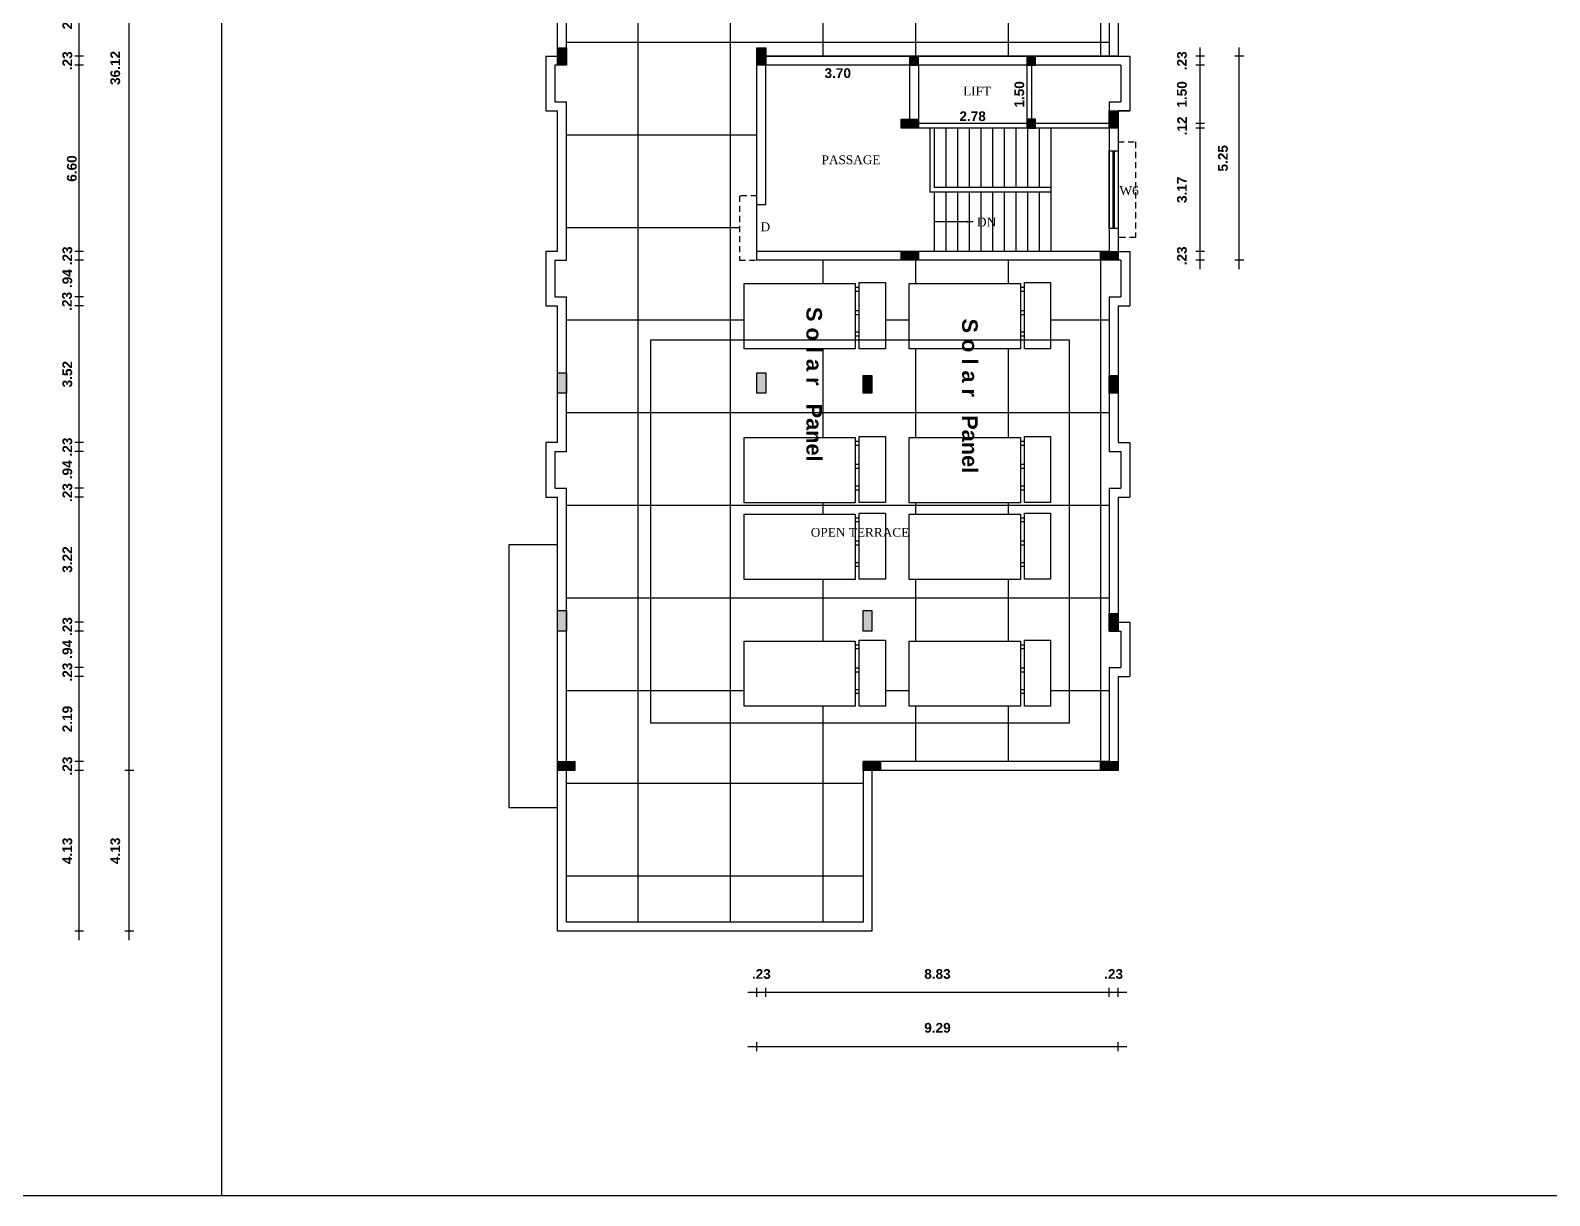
# Model space of a CAD drawing. Header units: metres. Extents: x 1336 to 1656, y -163 to -53.
# Drawn here: x 1534.56 to 1573.64, y -163 to -133.05 of the extents above; entities that cross this region are included whole.
import ezdxf

# ---------------------------------------------------------------- set-up
doc = ezdxf.new("R2010")
doc.units = ezdxf.units.M
doc.header["$PDMODE"] = 3
doc.header["$PDSIZE"] = -15
doc.linetypes.add('HIDDEN', pattern=[9.525, 6.35, -3.175])
doc.layers.add('.', color=7, linetype='Continuous')
doc.layers.add('SOLAR_PANEL', color=3, linetype='Continuous')
doc.styles.add('Ar Bold', font='arialbd.ttf')
doc.styles.get("Standard").update_dxf_attribs({"font": 'times.ttf'})
doc.dimstyles.new('Copy(5) of Standard', dxfattribs={"dimtxt": 0.23, "dimasz": 0.18, "dimexe": 0.18, "dimexo": 0.0625, "dimgap": 0.09, "dimtad": 0, "dimtih": 1, "dimtoh": 1, "dimzin": 0, "dimdsep": 46, "dimtxsty": 'Standard', "dimcen": 0.09, "dimadec": 0, "dimazin": 0, "dimtfac": 1, "dimtofl": 0, "dimtmove": 0, "dimatfit": 3, "dimfxl": 0, "dimtolj": 1, "dimtzin": 0, "dimarcsym": 0})
doc.dimstyles.new('~dimensions', dxfattribs={"dimtxt": 0.25, "dimasz": 0.17, "dimexe": 0.05, "dimexo": 0.0625, "dimgap": 0.06, "dimtad": 1, "dimzin": 4, "dimdsep": 46, "dimtxsty": 'Ar Bold', "dimcen": 0.09, "dimse1": 1, "dimse2": 1, "dimsd1": 1, "dimsd2": 1, "dimclrt": 71, "dimadec": 0, "dimazin": 0, "dimtfac": 1, "dimtix": 1, "dimtofl": 0, "dimtmove": 2, "dimatfit": 3, "dimfxl": 0, "dimtolj": 1, "dimtzin": 0, "dimarcsym": 0})

# ---------------------------------------------------------------- blocks, each defined once
blk = doc.blocks.new('*D753')
at = {"layer": 'Defpoints', "color": 0}
for p in [(1535.704, -152.074), (1535.704, -152.074), (1535.704, -156.204)]:
    blk.add_point(p, dxfattribs=at)
at = {"color": 71, "insert": (1535.516, -154.139), "char_height": 0.25, "attachment_point": 5, "rotation": 90, "style": 'Ar Bold'}
blk.add_mtext('\\A1;4.13', dxfattribs=at)
blk = doc.blocks.new('*D754')
at = {"layer": 'Defpoints', "color": 0}
for p in [(1535.704, -151.844), (1535.704, -151.844), (1535.704, -152.074)]:
    blk.add_point(p, dxfattribs=at)
at = {"color": 71, "insert": (1535.516, -151.959), "char_height": 0.25, "attachment_point": 5, "rotation": 90, "style": 'Ar Bold'}
blk.add_mtext('\\A1;.23', dxfattribs=at)
blk = doc.blocks.new('*D755')
at = {"layer": 'Defpoints', "color": 0}
for p in [(1535.704, -149.659), (1535.704, -149.659), (1535.704, -151.844)]:
    blk.add_point(p, dxfattribs=at)
at = {"color": 71, "insert": (1535.516, -150.751), "char_height": 0.25, "attachment_point": 5, "rotation": 90, "style": 'Ar Bold'}
blk.add_mtext('\\A1;2.19', dxfattribs=at)
blk = doc.blocks.new('*D756')
at = {"layer": 'Defpoints', "color": 0}
for p in [(1535.704, -149.429), (1535.704, -149.429), (1535.704, -149.659)]:
    blk.add_point(p, dxfattribs=at)
at = {"color": 71, "insert": (1535.516, -149.544), "char_height": 0.25, "attachment_point": 5, "rotation": 90, "style": 'Ar Bold'}
blk.add_mtext('\\A1;.23', dxfattribs=at)
blk = doc.blocks.new('*D757')
at = {"layer": 'Defpoints', "color": 0}
for p in [(1535.704, -148.489), (1535.704, -148.489), (1535.704, -149.429)]:
    blk.add_point(p, dxfattribs=at)
at = {"color": 71, "insert": (1535.516, -148.959), "char_height": 0.25, "attachment_point": 5, "rotation": 90, "style": 'Ar Bold'}
blk.add_mtext('\\A1;.94', dxfattribs=at)
blk = doc.blocks.new('*D758')
at = {"layer": 'Defpoints', "color": 0}
for p in [(1535.704, -148.259), (1535.704, -148.259), (1535.704, -148.489)]:
    blk.add_point(p, dxfattribs=at)
at = {"color": 71, "insert": (1535.516, -148.374), "char_height": 0.25, "attachment_point": 5, "rotation": 90, "style": 'Ar Bold'}
blk.add_mtext('\\A1;.23', dxfattribs=at)
blk = doc.blocks.new('*D759')
at = {"layer": 'Defpoints', "color": 0}
for p in [(1535.704, -145.044), (1535.704, -145.044), (1535.704, -148.259)]:
    blk.add_point(p, dxfattribs=at)
at = {"color": 71, "insert": (1535.516, -146.651), "char_height": 0.25, "attachment_point": 5, "rotation": 90, "style": 'Ar Bold'}
blk.add_mtext('\\A1;3.22', dxfattribs=at)
blk = doc.blocks.new('*D760')
at = {"layer": 'Defpoints', "color": 0}
for p in [(1535.704, -144.814), (1535.704, -144.814), (1535.704, -145.044)]:
    blk.add_point(p, dxfattribs=at)
at = {"color": 71, "insert": (1535.516, -144.929), "char_height": 0.25, "attachment_point": 5, "rotation": 90, "style": 'Ar Bold'}
blk.add_mtext('\\A1;.23', dxfattribs=at)
blk = doc.blocks.new('*D761')
at = {"layer": 'Defpoints', "color": 0}
for p in [(1535.704, -143.874), (1535.704, -143.874), (1535.704, -144.814)]:
    blk.add_point(p, dxfattribs=at)
at = {"color": 71, "insert": (1535.516, -144.344), "char_height": 0.25, "attachment_point": 5, "rotation": 90, "style": 'Ar Bold'}
blk.add_mtext('\\A1;.94', dxfattribs=at)
blk = doc.blocks.new('*D762')
at = {"layer": 'Defpoints', "color": 0}
for p in [(1535.704, -143.644), (1535.704, -143.644), (1535.704, -143.874)]:
    blk.add_point(p, dxfattribs=at)
at = {"color": 71, "insert": (1535.516, -143.759), "char_height": 0.25, "attachment_point": 5, "rotation": 90, "style": 'Ar Bold'}
blk.add_mtext('\\A1;.23', dxfattribs=at)
blk = doc.blocks.new('*D763')
at = {"layer": 'Defpoints', "color": 0}
for p in [(1535.704, -140.129), (1535.704, -140.129), (1535.704, -143.644)]:
    blk.add_point(p, dxfattribs=at)
at = {"color": 71, "insert": (1535.516, -141.886), "char_height": 0.25, "attachment_point": 5, "rotation": 90, "style": 'Ar Bold'}
blk.add_mtext('\\A1;3.52', dxfattribs=at)
blk = doc.blocks.new('*D764')
at = {"layer": 'Defpoints', "color": 0}
for p in [(1535.819, -133.299), (1535.704, -139.899), (1535.819, -139.899)]:
    blk.add_point(p, dxfattribs=at)
at = {"color": 71, "insert": (1535.631, -136.599), "char_height": 0.25, "attachment_point": 5, "rotation": 90, "style": 'Ar Bold'}
blk.add_mtext('\\A1;6.60', dxfattribs=at)
blk = doc.blocks.new('*D765')
at = {"layer": 'Defpoints', "color": 0}
for p in [(1535.704, -138.959), (1535.704, -138.959), (1535.704, -139.899)]:
    blk.add_point(p, dxfattribs=at)
at = {"color": 71, "insert": (1535.516, -139.429), "char_height": 0.25, "attachment_point": 5, "rotation": 90, "style": 'Ar Bold'}
blk.add_mtext('\\A1;.94', dxfattribs=at)
blk = doc.blocks.new('*D766')
at = {"layer": 'Defpoints', "color": 0}
for p in [(1535.704, -138.729), (1535.704, -138.729), (1535.704, -138.959)]:
    blk.add_point(p, dxfattribs=at)
at = {"color": 71, "insert": (1535.516, -138.844), "char_height": 0.25, "attachment_point": 5, "rotation": 90, "style": 'Ar Bold'}
blk.add_mtext('\\A1;.23', dxfattribs=at)
blk = doc.blocks.new('*D767')
at = {"layer": 'Defpoints', "color": 0}
for p in [(1535.704, -133.714), (1535.704, -133.714), (1535.704, -133.944)]:
    blk.add_point(p, dxfattribs=at)
at = {"color": 71, "insert": (1535.516, -133.829), "char_height": 0.25, "attachment_point": 5, "rotation": 90, "style": 'Ar Bold'}
blk.add_mtext('\\A1;.23', dxfattribs=at)
blk = doc.blocks.new('*D768')
at = {"layer": 'Defpoints', "color": 0}
for p in [(1535.704, -131.649), (1535.704, -131.649), (1535.704, -133.714)]:
    blk.add_point(p, dxfattribs=at)
at = {"color": 71, "insert": (1535.516, -132.681), "char_height": 0.25, "attachment_point": 5, "rotation": 90, "style": 'Ar Bold'}
blk.add_mtext('\\A1;2.07', dxfattribs=at)
blk = doc.blocks.new('*D788')
at = {"layer": 'Defpoints', "color": 0}
for p in [(1536.936, -152.074), (1536.994, -152.074), (1536.994, -156.204)]:
    blk.add_point(p, dxfattribs=at)
at = {"color": 71, "insert": (1536.749, -154.139), "char_height": 0.25, "attachment_point": 5, "rotation": 90, "style": 'Ar Bold'}
blk.add_mtext('\\A1;4.13', dxfattribs=at)
blk = doc.blocks.new('*D789')
at = {"layer": 'Defpoints', "color": 0}
for p in [(1536.936, -115.954), (1536.994, -115.954), (1536.994, -152.074)]:
    blk.add_point(p, dxfattribs=at)
at = {"color": 71, "insert": (1536.749, -134.014), "char_height": 0.25, "attachment_point": 5, "rotation": 90, "style": 'Ar Bold'}
blk.add_mtext('\\A1;36.12', dxfattribs=at)
blk = doc.blocks.new('*D806')
at = {"layer": 'Defpoints', "color": 0}
for p in [(1557.411, -135.444), (1560.191, -135.444), (1560.191, -135.444)]:
    blk.add_point(p, dxfattribs=at)
at = {"color": 71, "insert": (1558.801, -135.256), "char_height": 0.25, "attachment_point": 5, "style": 'Ar Bold'}
blk.add_mtext('\\A1;2.78', dxfattribs=at)
blk = doc.blocks.new('*D807')
at = {"layer": 'Defpoints', "color": 0}
for p in [(1560.191, -133.944), (1560.191, -133.944), (1560.191, -135.444)]:
    blk.add_point(p, dxfattribs=at)
at = {"color": 71, "insert": (1560.003, -134.694), "char_height": 0.25, "attachment_point": 5, "rotation": 90, "style": 'Ar Bold'}
blk.add_mtext('\\A1;1.50', dxfattribs=at)
blk = doc.blocks.new('*D808')
at = {"layer": 'Defpoints', "color": 0}
for p in [(1553.481, -133.944), (1557.181, -133.944), (1557.181, -134.336)]:
    blk.add_point(p, dxfattribs=at)
at = {"color": 71, "insert": (1555.331, -134.148), "char_height": 0.25, "attachment_point": 5, "style": 'Ar Bold'}
blk.add_mtext('\\A1;3.70', dxfattribs=at)
blk = doc.blocks.new('*D817')
at = {"layer": 'Defpoints', "color": 0}
for p in [(1564.373, -138.729), (1564.537, -138.729), (1564.537, -138.959)]:
    blk.add_point(p, dxfattribs=at)
at = {"color": 71, "insert": (1564.185, -138.844), "char_height": 0.25, "attachment_point": 5, "rotation": 90, "style": 'Ar Bold'}
blk.add_mtext('\\A1;.23', dxfattribs=at)
blk = doc.blocks.new('*D818')
at = {"layer": 'Defpoints', "color": 0}
for p in [(1564.373, -135.564), (1564.537, -135.564), (1564.537, -138.729)]:
    blk.add_point(p, dxfattribs=at)
at = {"color": 71, "insert": (1564.185, -137.146), "char_height": 0.25, "attachment_point": 5, "rotation": 90, "style": 'Ar Bold'}
blk.add_mtext('\\A1;3.17', dxfattribs=at)
blk = doc.blocks.new('*D819')
at = {"layer": 'Defpoints', "color": 0}
for p in [(1564.373, -135.444), (1564.537, -135.444), (1564.537, -135.564)]:
    blk.add_point(p, dxfattribs=at)
at = {"color": 71, "insert": (1564.187, -135.504), "char_height": 0.25, "attachment_point": 5, "rotation": 90, "style": 'Ar Bold'}
blk.add_mtext('\\A1;.12', dxfattribs=at)
blk = doc.blocks.new('*D820')
at = {"layer": 'Defpoints', "color": 0}
for p in [(1564.373, -133.944), (1564.537, -133.944), (1564.537, -135.444)]:
    blk.add_point(p, dxfattribs=at)
at = {"color": 71, "insert": (1564.185, -134.694), "char_height": 0.25, "attachment_point": 5, "rotation": 90, "style": 'Ar Bold'}
blk.add_mtext('\\A1;1.50', dxfattribs=at)
blk = doc.blocks.new('*D821')
at = {"layer": 'Defpoints', "color": 0}
for p in [(1564.373, -133.714), (1564.537, -133.714), (1564.537, -133.944)]:
    blk.add_point(p, dxfattribs=at)
at = {"color": 71, "insert": (1564.185, -133.829), "char_height": 0.25, "attachment_point": 5, "rotation": 90, "style": 'Ar Bold'}
blk.add_mtext('\\A1;.23', dxfattribs=at)
blk = doc.blocks.new('*D822')
at = {"layer": 'Defpoints', "color": 0}
for p in [(1565.429, -133.714), (1565.543, -133.714), (1565.543, -138.959)]:
    blk.add_point(p, dxfattribs=at)
at = {"color": 71, "insert": (1565.241, -136.336), "char_height": 0.25, "attachment_point": 5, "rotation": 90, "style": 'Ar Bold'}
blk.add_mtext('\\A1;5.25', dxfattribs=at)
blk = doc.blocks.new('*D823')
at = {"layer": 'Defpoints', "color": 0}
for p in [(1553.481, -157.494), (1553.251, -157.889), (1553.481, -157.889)]:
    blk.add_point(p, dxfattribs=at)
at = {"color": 71, "insert": (1553.366, -157.306), "char_height": 0.25, "attachment_point": 5, "style": 'Ar Bold'}
blk.add_mtext('\\A1;.23', dxfattribs=at)
blk = doc.blocks.new('*D824')
at = {"layer": 'Defpoints', "color": 0}
for p in [(1562.311, -157.494), (1562.311, -157.659), (1553.481, -157.889)]:
    blk.add_point(p, dxfattribs=at)
at = {"color": 71, "insert": (1557.896, -157.306), "char_height": 0.25, "attachment_point": 5, "style": 'Ar Bold'}
blk.add_mtext('\\A1;8.83', dxfattribs=at)
blk = doc.blocks.new('*D825')
at = {"layer": 'Defpoints', "color": 0}
for p in [(1562.311, -157.659), (1562.541, -157.494), (1562.541, -157.774)]:
    blk.add_point(p, dxfattribs=at)
at = {"color": 71, "insert": (1562.426, -157.306), "char_height": 0.25, "attachment_point": 5, "style": 'Ar Bold'}
blk.add_mtext('\\A1;.23', dxfattribs=at)
blk = doc.blocks.new('*D826')
at = {"layer": 'Defpoints', "color": 0}
for p in [(1562.541, -158.877), (1553.251, -159.055), (1562.541, -159.055)]:
    blk.add_point(p, dxfattribs=at)
at = {"color": 71, "insert": (1557.896, -158.689), "char_height": 0.25, "attachment_point": 5, "style": 'Ar Bold'}
blk.add_mtext('\\A1;9.29', dxfattribs=at)
blk = doc.blocks.new('*D706')
at = {"layer": 'Defpoints', "color": 0}
for p in [(1535.695, -140.129), (1535.704, -139.899), (1535.704, -140.129)]:
    blk.add_point(p, dxfattribs=at)
at = {"color": 71, "insert": (1535.507, -140.014), "char_height": 0.25, "attachment_point": 5, "rotation": 90, "style": 'Ar Bold'}
blk.add_mtext('\\A1;.23', dxfattribs=at)

msp = doc.modelspace()

# ---------------------------------------------------------------- hatches: boundary and pattern name
at = {"layer": '.'}
h = msp.add_hatch(dxfattribs=at)
h.set_pattern_fill('NET', color=256, scale=0.75)
h.paths.add_polyline_path([(1564.4806, -112.4438), (1571.0356, -112.4438), (1571.0356, -110.6238), (1570.8156, -110.6238), (1550.2756, -110.6238), (1550.2756, -114.2938), (1550.7256, -114.2938), (1550.7256, -115.9438), (1550.7256, -115.9538), (1550.2756, -115.9538), (1548.0506, -115.9538), (1548.0506, -117.1238), (1548.3506, -117.1238), (1548.3506, -120.5338), (1548.0506, -120.5338), (1548.0506, -121.4738), (1548.3506, -121.4738), (1548.3506, -123.8488), (1548.0506, -123.8488), (1548.0506, -124.5717), (1552.928, -124.5717), (1552.928, -124.2286), (1555.7888, -124.2286), (1555.7888, -124.3316), (1555.8919, -124.3316), (1555.8919, -124.203), (1556.5637, -124.203), (1556.5637, -124.5717), (1557.175, -124.5717), (1557.175, -124.2286), (1560.0358, -124.2286), (1560.0358, -124.3316), (1560.1388, -124.3316), (1560.1388, -124.203), (1560.8106, -124.203), (1560.8106, -124.5717), (1562.6106, -124.5717), (1562.6106, -123.8488), (1562.3106, -123.8488), (1562.3106, -123.3238), (1562.3106, -121.4738), (1562.6106, -121.4738), (1562.6106, -120.5338), (1562.3106, -120.5338), (1562.3106, -118.3238), (1562.6106, -118.3238), (1562.6106, -117.3838), (1562.3106, -117.3838), (1562.3106, -115.7238), (1562.5406, -115.7238), (1564.4806, -115.7238)])
h.paths.add_polyline_path([(1557.1806, -115.7238), (1557.4106, -115.7238), (1557.4106, -116.2488), (1557.1806, -116.2488)], flags=16)
h.paths.add_polyline_path([(1556.5869, -116.8173), (1556.5869, -118.5191), (1555.9151, -118.5191), (1555.9151, -118.186), (1555.8121, -118.186), (1555.8121, -118.5215), (1552.9513, -118.5215), (1552.9513, -116.8429), (1555.8121, -116.8429), (1555.8121, -116.9459), (1555.9151, -116.9459), (1555.9151, -116.8173)], flags=16)
h.paths.add_polyline_path([(1557.175, -116.9607), (1560.0358, -116.9607), (1560.0358, -117.0637), (1560.1388, -117.0637), (1560.1388, -116.9351), (1560.8106, -116.9351), (1560.8106, -118.6369), (1560.1388, -118.6369), (1560.1388, -118.3038), (1560.0358, -118.3038), (1560.0358, -118.6393), (1557.175, -118.6393)], flags=16)
h.paths.add_polyline_path([(1553.4806, -115.7238), (1553.4806, -115.9538), (1552.9556, -115.9538), (1552.9556, -115.7238)], flags=16)
h.paths.add_polyline_path([(1556.5802, -118.7902), (1556.5802, -120.492), (1555.9084, -120.492), (1555.9084, -120.1589), (1555.8053, -120.1589), (1555.8053, -120.4944), (1552.9446, -120.4944), (1552.9446, -118.8158), (1555.8053, -118.8158), (1555.8053, -118.9187), (1555.9084, -118.9187), (1555.9084, -118.7902)], flags=16)
h.paths.add_polyline_path([(1557.1683, -118.9336), (1560.029, -118.9336), (1560.029, -119.0365), (1560.1321, -119.0365), (1560.1321, -118.908), (1560.8039, -118.908), (1560.8039, -120.6098), (1560.1321, -120.6098), (1560.1321, -120.2767), (1560.029, -120.2767), (1560.029, -120.6122), (1557.1683, -120.6122)], flags=16)
h.paths.add_polyline_path([(1556.5802, -120.8076), (1556.5802, -122.5094), (1555.9084, -122.5094), (1555.9084, -122.1763), (1555.8053, -122.1763), (1555.8053, -122.5118), (1552.9446, -122.5118), (1552.9446, -120.8332), (1555.8053, -120.8332), (1555.8053, -120.9362), (1555.9084, -120.9362), (1555.9084, -120.8076)], flags=16)
h.paths.add_polyline_path([(1557.1683, -120.951), (1560.029, -120.951), (1560.029, -121.054), (1560.1321, -121.054), (1560.1321, -120.9254), (1560.8039, -120.9254), (1560.8039, -122.6272), (1560.1321, -122.6272), (1560.1321, -122.2941), (1560.029, -122.2941), (1560.029, -122.6296), (1557.1683, -122.6296)], flags=16)
h.paths.add_polyline_path([(1557.1806, -123.3288), (1557.4106, -123.3288), (1557.4106, -123.8538), (1557.1806, -123.8538)], flags=16)
h.paths.add_polyline_path([(1553.4806, -123.3288), (1553.4806, -123.8538), (1553.2506, -123.8538), (1553.2506, -123.3288)], flags=16)
h.paths.add_polyline_path([(1553.2506, -133.4938), (1553.4806, -133.4938), (1553.4806, -133.7138), (1562.3106, -133.7138), (1562.3106, -131.4188), (1562.6106, -131.4188), (1562.6106, -130.4788), (1562.3106, -130.4788), (1562.3106, -129.9538), (1562.3106, -128.1038), (1562.6106, -128.1038), (1562.6106, -127.1638), (1562.3106, -127.1638), (1562.3106, -124.7888), (1562.6106, -124.7888), (1562.6106, -124.5717), (1560.8106, -124.5717), (1560.8106, -125.9048), (1560.1388, -125.9048), (1560.1388, -125.5717), (1560.0358, -125.5717), (1560.0358, -125.9072), (1557.175, -125.9072), (1557.175, -124.5717), (1556.5637, -124.5717), (1556.5637, -125.9048), (1555.8919, -125.9048), (1555.8919, -125.5717), (1555.7888, -125.5717), (1555.7888, -125.9072), (1552.928, -125.9072), (1552.928, -124.5717), (1548.0506, -124.5717), (1548.0506, -124.7888), (1548.3506, -124.7888), (1548.3506, -127.1688), (1548.0506, -127.1688), (1548.0506, -128.1088), (1548.3506, -128.1088), (1548.3506, -130.4788), (1548.0506, -130.4788), (1548.0506, -131.4188), (1548.3506, -131.4188), (1548.3506, -133.9438), (1548.0506, -133.9438), (1548.0506, -134.8838), (1548.3506, -134.8838), (1548.3506, -138.9588), (1548.0506, -138.9588), (1548.0506, -139.8988), (1548.3506, -139.8988), (1548.3506, -143.8738), (1548.0506, -143.8738), (1548.0506, -144.8138), (1548.3506, -144.8138), (1548.3506, -151.8438), (1548.5706, -151.8438), (1548.5706, -152.0738), (1548.3506, -152.0738), (1548.3506, -155.9738), (1555.9806, -155.9738), (1555.9806, -151.8438), (1556.4306, -151.8438), (1562.3106, -151.8438), (1562.3106, -149.4288), (1562.6106, -149.4288), (1562.6106, -148.4888), (1562.3106, -148.4888), (1562.3106, -148.0388), (1562.3106, -144.8138), (1562.6106, -144.8138), (1562.6106, -143.8738), (1562.3106, -143.8738), (1562.3106, -139.8988), (1562.6106, -139.8988), (1562.6106, -138.9588), (1553.2506, -138.9588), (1552.8006, -138.9588), (1552.8006, -137.2988), (1553.2506, -137.2988), (1553.2506, -133.7138)])
h.paths.add_polyline_path([(1552.9213, -132.7979), (1552.9213, -131.1193), (1555.782, -131.1193), (1555.782, -131.2223), (1555.8851, -131.2223), (1555.8851, -131.0937), (1556.5569, -131.0937), (1556.5569, -132.7955), (1555.8851, -132.7955), (1555.8851, -132.4624), (1555.782, -132.4624), (1555.782, -132.7979)], flags=16)
h.paths.add_polyline_path([(1553.2506, -130.4838), (1553.2506, -129.9588), (1553.4806, -129.9588), (1553.4806, -130.4838)], flags=16)
h.paths.add_polyline_path([(1552.9213, -129.8357), (1552.9213, -128.157), (1555.782, -128.157), (1555.782, -128.26), (1555.8851, -128.26), (1555.8851, -128.1315), (1556.5569, -128.1315), (1556.5569, -129.8332), (1555.8851, -129.8332), (1555.8851, -129.5002), (1555.782, -129.5002), (1555.782, -129.8357)], flags=16)
h.paths.add_polyline_path([(1557.1683, -132.7979), (1557.1683, -131.1193), (1560.029, -131.1193), (1560.029, -131.2223), (1560.1321, -131.2223), (1560.1321, -131.0937), (1560.8039, -131.0937), (1560.8039, -132.7955), (1560.1321, -132.7955), (1560.1321, -132.4624), (1560.029, -132.4624), (1560.029, -132.7979)], flags=16)
h.paths.add_polyline_path([(1552.928, -127.8628), (1552.928, -126.1842), (1555.7888, -126.1842), (1555.7888, -126.2872), (1555.8919, -126.2872), (1555.8919, -126.1586), (1556.5637, -126.1586), (1556.5637, -127.8604), (1555.8919, -127.8604), (1555.8919, -127.5273), (1555.7888, -127.5273), (1555.7888, -127.8628)], flags=16)
h.paths.add_polyline_path([(1552.9213, -139.5575), (1555.782, -139.5575), (1555.782, -139.6605), (1555.8851, -139.6605), (1555.8851, -139.5319), (1556.5569, -139.5319), (1556.5569, -141.2337), (1555.8851, -141.2337), (1555.8851, -140.9006), (1555.782, -140.9006), (1555.782, -141.2361), (1552.9213, -141.2361)], flags=16)
h.paths.add_polyline_path([(1557.1806, -130.4838), (1557.1806, -129.9588), (1557.4106, -129.9588), (1557.4106, -130.4838)], flags=16)
h.paths.add_polyline_path([(1557.1683, -129.8357), (1557.1683, -128.157), (1560.029, -128.157), (1560.029, -128.26), (1560.1321, -128.26), (1560.1321, -128.1315), (1560.8039, -128.1315), (1560.8039, -129.8332), (1560.1321, -129.8332), (1560.1321, -129.5002), (1560.029, -129.5002), (1560.029, -129.8357)], flags=16)
h.paths.add_polyline_path([(1557.175, -127.8628), (1557.175, -126.1842), (1560.0358, -126.1842), (1560.0358, -126.2872), (1560.1388, -126.2872), (1560.1388, -126.1586), (1560.8106, -126.1586), (1560.8106, -127.8604), (1560.1388, -127.8604), (1560.1388, -127.5273), (1560.0358, -127.5273), (1560.0358, -127.8628)], flags=16)
h.paths.add_polyline_path([(1557.1682, -139.5575), (1560.029, -139.5575), (1560.029, -139.6605), (1560.1321, -139.6605), (1560.1321, -139.5319), (1560.8039, -139.5319), (1560.8039, -141.2337), (1560.1321, -141.2337), (1560.1321, -140.9006), (1560.029, -140.9006), (1560.029, -141.2361), (1557.1682, -141.2361)], flags=16)
h.paths.add_polyline_path([(1553.2506, -141.8488), (1553.4806, -141.8488), (1553.4806, -142.3738), (1553.2506, -142.3738)], flags=16)
h.paths.add_polyline_path([(1555.9806, -141.9238), (1556.2106, -141.9238), (1556.2106, -142.3738), (1555.9806, -142.3738)], flags=16)
h.paths.add_polyline_path([(1552.9213, -143.5115), (1555.782, -143.5115), (1555.782, -143.6145), (1555.8851, -143.6145), (1555.8851, -143.486), (1556.5569, -143.486), (1556.5569, -145.1877), (1555.8851, -145.1877), (1555.8851, -144.8546), (1555.782, -144.8546), (1555.782, -145.1901), (1552.9213, -145.1901)], flags=16)
h.paths.add_polyline_path([(1557.1683, -143.5115), (1560.029, -143.5115), (1560.029, -143.6145), (1560.1321, -143.6145), (1560.1321, -143.486), (1560.8039, -143.486), (1560.8039, -145.1877), (1560.1321, -145.1877), (1560.1321, -144.8546), (1560.029, -144.8546), (1560.029, -145.1901), (1557.1683, -145.1901)], flags=16)
h.paths.add_polyline_path([(1552.9213, -145.4817), (1555.782, -145.4817), (1555.782, -145.5847), (1555.8851, -145.5847), (1555.8851, -145.4561), (1556.5569, -145.4561), (1556.5569, -147.1579), (1555.8851, -147.1579), (1555.8851, -146.8248), (1555.782, -146.8248), (1555.782, -147.1603), (1552.9213, -147.1603)], flags=16)
h.paths.add_polyline_path([(1557.1683, -145.4817), (1560.029, -145.4817), (1560.029, -145.5847), (1560.1321, -145.5847), (1560.1321, -145.4561), (1560.8039, -145.4561), (1560.8039, -147.1579), (1560.1321, -147.1579), (1560.1321, -146.8248), (1560.029, -146.8248), (1560.029, -147.1603), (1557.1683, -147.1603)], flags=16)
h.paths.add_polyline_path([(1555.9806, -147.9638), (1556.2106, -147.9638), (1556.2106, -148.4888), (1555.9806, -148.4888)], flags=16)
h.paths.add_polyline_path([(1552.9213, -148.7447), (1555.782, -148.7447), (1555.782, -148.8476), (1555.8851, -148.8476), (1555.8851, -148.7191), (1556.5569, -148.7191), (1556.5569, -150.4209), (1555.8851, -150.4209), (1555.8851, -150.0878), (1555.782, -150.0878), (1555.782, -150.4233), (1552.9213, -150.4233)], flags=16)
h.paths.add_polyline_path([(1557.1683, -148.7447), (1560.029, -148.7447), (1560.029, -148.8476), (1560.1321, -148.8476), (1560.1321, -148.7191), (1560.8039, -148.7191), (1560.8039, -150.4209), (1560.1321, -150.4209), (1560.1321, -150.0878), (1560.029, -150.0878), (1560.029, -150.4233), (1557.1683, -150.4233)], flags=16)
h.paths.add_polyline_path([(1554.3337, -118.4558), (1554.3337, -122.6379), (1554.9546, -122.6379), (1554.9546, -118.4558)], flags=24)
h.paths.add_polyline_path([(1558.5574, -118.5736), (1558.5574, -122.7557), (1559.1783, -122.7557), (1559.1783, -118.5736)], flags=24)
h.paths.add_polyline_path([(1554.8416, -123.3091), (1557.4329, -123.3091), (1557.4329, -122.9625), (1554.8416, -122.9625)], flags=24)
h.paths.add_polyline_path([(1554.4144, -140.0557), (1554.4144, -144.2378), (1555.0353, -144.2378), (1555.0353, -140.0557)], flags=24)
h.paths.add_polyline_path([(1558.4193, -140.352), (1558.4193, -144.5342), (1559.0401, -144.5342), (1559.0401, -140.352)], flags=24)
h.paths.add_polyline_path([(1554.2996, -124.7267), (1554.2996, -128.9089), (1554.9205, -128.9089), (1554.9205, -124.7267)], flags=25)
h.paths.add_polyline_path([(1558.3044, -125.0231), (1558.3044, -129.2053), (1558.9253, -129.2053), (1558.9253, -125.0231)], flags=25)
h.paths.add_polyline_path([(1554.5799, -146.1274), (1557.1712, -146.1274), (1557.1712, -145.7807), (1554.5799, -145.7807)], flags=24)
h = msp.add_hatch(color=256, dxfattribs=at)
h.dxf.hatch_style = 1
h.paths.add_polyline_path([(1548.3506, -133.4938), (1548.1206, -133.4938), (1548.1206, -133.9438), (1548.3506, -133.9438)])
h = msp.add_hatch(color=256, dxfattribs=at)
h.dxf.hatch_style = 1
h.paths.add_polyline_path([(1553.4806, -133.4938), (1553.2506, -133.4938), (1553.2506, -133.9438), (1553.4806, -133.9438)])
h = msp.add_hatch(color=256, dxfattribs=at)
h.dxf.hatch_style = 1
h.paths.add_polyline_path([(1557.4106, -133.7138), (1557.1806, -133.7138), (1557.1806, -133.9438), (1557.4106, -133.9438)])
h = msp.add_hatch(color=256, dxfattribs=at)
h.dxf.hatch_style = 1
h.paths.add_polyline_path([(1560.4206, -133.7138), (1560.1906, -133.7138), (1560.1906, -133.9438), (1560.4206, -133.9438)])
h = msp.add_hatch(color=256, dxfattribs=at)
h.dxf.hatch_style = 1
h.paths.add_polyline_path([(1562.5406, -135.1138), (1562.3106, -135.1138), (1562.3106, -135.5638), (1562.5406, -135.5638)])
h = msp.add_hatch(color=256, dxfattribs=at)
h.dxf.hatch_style = 1
h.paths.add_polyline_path([(1556.9606, -135.3288), (1556.9606, -135.5588), (1557.4106, -135.5588), (1557.4106, -135.3288)])
h = msp.add_hatch(color=256, dxfattribs=at)
h.dxf.hatch_style = 1
h.paths.add_polyline_path([(1560.4206, -135.3288), (1560.1906, -135.3288), (1560.1906, -135.5588), (1560.4206, -135.5588)])
h = msp.add_hatch(color=256, dxfattribs=at)
h.dxf.hatch_style = 1
h.paths.add_polyline_path([(1556.9606, -138.7288), (1556.9606, -138.9588), (1557.4106, -138.9588), (1557.4106, -138.7288)])
h = msp.add_hatch(color=256, dxfattribs=at)
h.dxf.hatch_style = 1
h.paths.add_polyline_path([(1562.0906, -138.7288), (1562.0906, -138.9588), (1562.5406, -138.9588), (1562.5406, -138.7288)])
h = msp.add_hatch(color=256, dxfattribs=at)
h.dxf.hatch_style = 1
h.paths.add_polyline_path([(1548.3506, -141.8488), (1548.1206, -141.8488), (1548.1206, -142.3738), (1548.3506, -142.3738)])
h = msp.add_hatch(color=256, dxfattribs=at)
h.dxf.hatch_style = 1
h.paths.add_polyline_path([(1553.4806, -141.8488), (1553.2506, -141.8488), (1553.2506, -142.3738), (1553.4806, -142.3738)])
h = msp.add_hatch(color=256, dxfattribs=at)
h.dxf.hatch_style = 1
h.paths.add_polyline_path([(1556.2106, -141.9238), (1555.9806, -141.9238), (1555.9806, -142.3738), (1556.2106, -142.3738)])
h = msp.add_hatch(color=256, dxfattribs=at)
h.dxf.hatch_style = 1
h.paths.add_polyline_path([(1562.5406, -141.9238), (1562.3106, -141.9238), (1562.3106, -142.3738), (1562.5406, -142.3738)])
h = msp.add_hatch(color=256, dxfattribs=at)
h.dxf.hatch_style = 1
h.paths.add_polyline_path([(1548.3506, -147.9638), (1548.1206, -147.9638), (1548.1206, -148.4888), (1548.3506, -148.4888)])
h = msp.add_hatch(color=256, dxfattribs=at)
h.dxf.hatch_style = 1
h.paths.add_polyline_path([(1556.2106, -147.9638), (1555.9806, -147.9638), (1555.9806, -148.4888), (1556.2106, -148.4888)])
h = msp.add_hatch(color=256, dxfattribs=at)
h.dxf.hatch_style = 1
h.paths.add_polyline_path([(1562.5406, -148.0388), (1562.3106, -148.0388), (1562.3106, -148.4888), (1562.5406, -148.4888)])
h = msp.add_hatch(color=256, dxfattribs=at)
h.dxf.hatch_style = 1
h.paths.add_polyline_path([(1548.1206, -151.8438), (1548.1206, -152.0738), (1548.5706, -152.0738), (1548.5706, -151.8438)])
h = msp.add_hatch(color=256, dxfattribs=at)
h.dxf.hatch_style = 1
h.paths.add_polyline_path([(1555.9806, -151.8438), (1555.9806, -152.0738), (1556.4306, -152.0738), (1556.4306, -151.8438)])
h = msp.add_hatch(color=256, dxfattribs=at)
h.dxf.hatch_style = 1
h.paths.add_polyline_path([(1562.0906, -151.8438), (1562.0906, -152.0738), (1562.5406, -152.0738), (1562.5406, -151.8438)])

# ---------------------------------------------------------------- linework, layer by layer
at = {"color": 4}
for p, q in [((1539.4783, -100.2264), (1539.4783, -163.0012)), ((1535.819, -156.4338), (1535.819, -110.1638)), ((1537.1095, -156.4338), (1537.1095, -110.1638)), ((1564.6524, -139.1888), (1564.6524, -133.4838)), ((1565.6576, -139.1888), (1565.6576, -133.4838)), ((1535.934, -133.7138), (1535.704, -133.7138)), ((1535.934, -133.9438), (1535.704, -133.9438)), ((1564.7674, -133.7138), (1564.5374, -133.7138)), ((1564.7674, -133.9438), (1564.5374, -133.9438)), ((1565.7726, -133.7138), (1565.5426, -133.7138)), ((1564.7674, -135.4438), (1564.5374, -135.4438)), ((1564.7674, -135.5638), (1564.5374, -135.5638)), ((1562.4106, -136.1438), (1562.4106, -138.1438)), ((1562.4406, -136.1438), (1562.4406, -138.1438)), ((1535.934, -138.7288), (1535.704, -138.7288)), ((1535.934, -138.7288), (1535.704, -138.7288)), ((1535.934, -138.9588), (1535.704, -138.9588)), ((1535.934, -138.9588), (1535.704, -138.9588)), ((1564.7674, -138.7288), (1564.5374, -138.7288)), ((1564.7674, -138.9588), (1564.5374, -138.9588)), ((1565.7726, -138.9588), (1565.5426, -138.9588)), ((1535.934, -139.8988), (1535.704, -139.8988)), ((1535.934, -140.1288), (1535.704, -140.1288)), ((1535.934, -143.6438), (1535.704, -143.6438)), ((1535.934, -143.8738), (1535.704, -143.8738)), ((1535.934, -144.8138), (1535.704, -144.8138)), ((1535.934, -145.0438), (1535.704, -145.0438)), ((1535.934, -148.2588), (1535.704, -148.2588)), ((1535.934, -148.4888), (1535.704, -148.4888)), ((1535.934, -149.4288), (1535.704, -149.4288)), ((1535.934, -149.6588), (1535.704, -149.6588)), ((1535.934, -151.8438), (1535.704, -151.8438)), ((1535.934, -152.0738), (1535.704, -152.0738)), ((1537.2245, -152.0738), (1536.9945, -152.0738)), ((1535.934, -156.2038), (1535.704, -156.2038)), ((1537.2245, -156.2038), (1536.9945, -156.2038)), ((1553.0206, -157.7738), (1562.7706, -157.7738)), ((1553.2506, -157.8888), (1553.2506, -157.6588)), ((1553.4806, -157.8888), (1553.4806, -157.6588)), ((1562.3106, -157.8888), (1562.3106, -157.6588)), ((1562.5406, -157.8888), (1562.5406, -157.6588)), ((1553.0206, -159.1702), (1562.7706, -159.1702)), ((1553.2506, -159.2852), (1553.2506, -159.0552)), ((1562.5406, -159.2852), (1562.5406, -159.0552))]:
    msp.add_line(p, q, dxfattribs=at)
at = {"color": 1}
for p, q in [((1548.1206, -133.7138), (1548.1206, -131.6488)), ((1548.3506, -133.9438), (1548.3506, -131.4188)), ((1562.3106, -131.4188), (1562.3106, -133.7138)), ((1562.5406, -131.6488), (1562.5406, -133.7138)), ((1547.8206, -133.7138), (1547.8206, -135.1138)), ((1547.8206, -133.7138), (1548.1206, -133.7138)), ((1548.3506, -133.9438), (1548.0506, -133.9438)), ((1548.0506, -133.9438), (1548.0506, -134.8838)), ((1562.5406, -133.7138), (1553.2506, -133.7138)), ((1553.2506, -138.9588), (1553.2506, -133.7138)), ((1557.1806, -133.9438), (1553.4806, -133.9438)), ((1553.4806, -137.5288), (1553.4806, -133.9438)), ((1557.1806, -133.9438), (1557.1806, -135.5588)), ((1560.1906, -133.9438), (1557.4106, -133.9438)), ((1557.4106, -133.9438), (1557.4106, -135.4438)), ((1560.1906, -133.9438), (1560.1906, -135.4438)), ((1562.3106, -133.9438), (1560.3106, -133.9438)), ((1560.3106, -133.9438), (1560.3106, -135.4438)), ((1562.6106, -133.9438), (1562.3106, -133.9438)), ((1562.5406, -133.7138), (1562.8406, -133.7138)), ((1562.6106, -133.9438), (1562.6106, -134.8838)), ((1562.8406, -133.7138), (1562.8406, -135.1138)), ((1547.8206, -135.1138), (1548.1206, -135.1138)), ((1548.0506, -134.8838), (1548.3506, -134.8838)), ((1548.1206, -138.7288), (1548.1206, -135.1138)), ((1548.3506, -138.9588), (1548.3506, -134.8838)), ((1562.3106, -134.8838), (1562.3106, -135.4438)), ((1562.3106, -134.8838), (1562.6106, -134.8838)), ((1562.5406, -135.1138), (1562.5406, -138.9588)), ((1562.5406, -135.1138), (1562.8406, -135.1138)), ((1562.3106, -135.5588), (1557.1806, -135.5588)), ((1560.1906, -135.4438), (1557.4106, -135.4438)), ((1562.3106, -135.4438), (1560.3106, -135.4438)), ((1562.3106, -135.5588), (1562.3106, -138.7288)), ((1553.4806, -137.5288), (1553.2506, -137.5288)), ((1548.1206, -138.7288), (1547.8206, -138.7288)), ((1547.8206, -138.7288), (1547.8206, -140.1288)), ((1548.0506, -138.9588), (1548.0506, -139.8988)), ((1548.0506, -138.9588), (1548.3506, -138.9588)), ((1562.3106, -138.7288), (1553.2506, -138.7288)), ((1562.6106, -138.9588), (1553.2506, -138.9588)), ((1557.4106, -138.7288), (1557.4106, -138.9588)), ((1562.5406, -138.7288), (1562.8406, -138.7288)), ((1562.6106, -138.9588), (1562.6106, -139.8988)), ((1562.8406, -138.7288), (1562.8406, -140.1288)), ((1547.8206, -140.1288), (1548.1206, -140.1288)), ((1548.0506, -139.8988), (1548.3506, -139.8988)), ((1548.1206, -143.6438), (1548.1206, -140.1288)), ((1548.3506, -143.8738), (1548.3506, -139.8988)), ((1562.3106, -139.8988), (1562.3106, -143.8738)), ((1562.3106, -139.8988), (1562.6106, -139.8988)), ((1562.5406, -140.1288), (1562.5406, -143.6438)), ((1562.5406, -140.1288), (1562.8406, -140.1288)), ((1548.1206, -143.6438), (1547.8206, -143.6438)), ((1547.8206, -143.6438), (1547.8206, -145.0438)), ((1562.5406, -143.6438), (1562.8406, -143.6438)), ((1562.8406, -143.6438), (1562.8406, -145.0438)), ((1548.0506, -143.8738), (1548.0506, -144.8138)), ((1548.0506, -143.8738), (1548.3506, -143.8738)), ((1562.3106, -143.8738), (1562.6106, -143.8738)), ((1562.6106, -143.8738), (1562.6106, -144.8138)), ((1548.0506, -144.8138), (1548.3506, -144.8138)), ((1548.3506, -155.9738), (1548.3506, -144.8138)), ((1562.3106, -144.8138), (1562.3106, -148.4888)), ((1562.3106, -144.8138), (1562.6106, -144.8138)), ((1547.8206, -145.0438), (1548.1206, -145.0438)), ((1548.1206, -156.2038), (1548.1206, -145.0438)), ((1562.5406, -145.0438), (1562.5406, -148.2588)), ((1562.5406, -145.0438), (1562.8406, -145.0438)), ((1562.3106, -148.4888), (1562.6106, -148.4888)), ((1562.5406, -148.2588), (1562.8406, -148.2588)), ((1562.6106, -148.4888), (1562.6106, -149.4288)), ((1562.8406, -148.2588), (1562.8406, -149.6588)), ((1562.3106, -149.4288), (1562.3106, -151.8438)), ((1562.3106, -149.4288), (1562.6106, -149.4288)), ((1562.5406, -149.6588), (1562.5406, -152.0738)), ((1562.5406, -149.6588), (1562.8406, -149.6588)), ((1562.3106, -151.8438), (1555.9806, -151.8438)), ((1555.9806, -151.8438), (1555.9806, -155.9738)), ((1562.5406, -152.0738), (1556.2106, -152.0738)), ((1556.2106, -152.0738), (1556.2106, -156.2038)), ((1556.2106, -156.2038), (1548.1206, -156.2038)), ((1555.9806, -155.9738), (1548.3506, -155.9738))]:
    msp.add_line(p, q, dxfattribs=at)
for p, q in [((1557.6956, -135.5588), (1557.6956, -137.2038)), ((1557.8106, -135.5588), (1557.8106, -137.0838)), ((1558.1106, -135.5588), (1558.1106, -137.0838)), ((1558.4106, -135.5588), (1558.4106, -137.0838)), ((1558.7106, -135.5588), (1558.7106, -137.0838)), ((1559.0106, -135.5588), (1559.0106, -137.0838)), ((1559.3106, -135.5588), (1559.3106, -137.0838)), ((1559.6106, -135.5588), (1559.6106, -137.0838)), ((1559.9106, -135.5588), (1559.9106, -137.0838)), ((1560.2106, -135.5588), (1560.2106, -137.0838)), ((1560.5106, -135.5588), (1560.5106, -137.0838)), ((1560.8106, -135.5588), (1560.8106, -137.2038)), ((1560.8106, -137.0838), (1557.8106, -137.0838)), ((1560.8106, -137.2038), (1557.6956, -137.2038)), ((1557.8106, -137.2038), (1557.8106, -138.7288)), ((1558.1106, -137.2038), (1558.1106, -138.7288)), ((1558.4106, -137.2038), (1558.4106, -138.7288)), ((1558.7106, -137.2038), (1558.7106, -138.7288)), ((1559.0106, -137.2038), (1559.0106, -138.7288)), ((1559.3106, -137.2038), (1559.3106, -138.7288)), ((1559.6106, -137.2038), (1559.6106, -138.7288)), ((1559.9106, -137.2038), (1559.9106, -138.7288)), ((1560.2106, -137.2038), (1560.2106, -138.7288)), ((1560.5106, -137.2038), (1560.5106, -138.7288)), ((1560.8106, -137.2038), (1560.8106, -138.7288)), ((1552.9213, -139.5575), (1555.782, -139.5575)), ((1552.9213, -141.2361), (1552.9213, -139.5575)), ((1555.782, -139.5575), (1555.782, -141.2361)), ((1555.8851, -139.6605), (1555.782, -139.6605)), ((1555.782, -139.7525), (1555.8851, -139.7525)), ((1555.8851, -139.5319), (1556.5569, -139.5319)), ((1555.8851, -139.5319), (1556.5569, -139.5319)), ((1555.8851, -141.2337), (1555.8851, -139.5319)), ((1556.5569, -139.5319), (1556.5569, -141.2337)), ((1556.5569, -139.5319), (1556.5569, -141.2337)), ((1557.1682, -139.5575), (1560.029, -139.5575)), ((1557.1682, -141.2361), (1557.1682, -139.5575)), ((1560.029, -139.5575), (1560.029, -141.2361)), ((1560.1321, -139.6605), (1560.029, -139.6605)), ((1560.029, -139.7525), (1560.1321, -139.7525)), ((1560.1321, -139.5319), (1560.8039, -139.5319)), ((1560.1321, -139.5319), (1560.8038, -139.5319)), ((1560.1321, -141.2337), (1560.1321, -139.5319)), ((1560.8038, -139.5319), (1560.8038, -141.2337)), ((1560.8039, -139.5319), (1560.8039, -141.2337)), ((1555.8851, -140.2575), (1555.782, -140.2575)), ((1560.1321, -140.2575), (1560.029, -140.2575)), ((1555.782, -140.3495), (1555.8851, -140.3495)), ((1560.029, -140.3495), (1560.1321, -140.3495)), ((1555.8851, -140.8086), (1555.782, -140.8086)), ((1555.782, -140.9006), (1555.8851, -140.9006)), ((1560.1321, -140.8086), (1560.029, -140.8086)), ((1560.029, -140.9006), (1560.1321, -140.9006)), ((1555.782, -141.2361), (1552.9213, -141.2361)), ((1556.5569, -141.2337), (1555.8851, -141.2337)), ((1560.029, -141.2361), (1557.1682, -141.2361)), ((1560.8038, -141.2337), (1560.1321, -141.2337)), ((1552.9213, -143.5115), (1555.782, -143.5115)), ((1552.9213, -145.1901), (1552.9213, -143.5115)), ((1555.782, -143.5115), (1555.782, -145.1901)), ((1555.8851, -143.6145), (1555.782, -143.6145)), ((1555.782, -143.7065), (1555.8851, -143.7065)), ((1555.8851, -143.486), (1556.5569, -143.486)), ((1555.8851, -145.1877), (1555.8851, -143.486)), ((1556.5569, -143.486), (1556.5569, -145.1877)), ((1557.1683, -143.5115), (1560.029, -143.5115)), ((1557.1683, -145.1901), (1557.1683, -143.5115)), ((1560.029, -143.5115), (1560.029, -145.1901)), ((1560.1321, -143.6145), (1560.029, -143.6145)), ((1560.029, -143.7065), (1560.1321, -143.7065)), ((1560.1321, -143.486), (1560.8039, -143.486)), ((1560.1321, -145.1877), (1560.1321, -143.486)), ((1560.8039, -143.486), (1560.8039, -145.1877)), ((1555.8851, -144.2115), (1555.782, -144.2115)), ((1555.782, -144.3035), (1555.8851, -144.3035)), ((1560.1321, -144.2115), (1560.029, -144.2115)), ((1560.029, -144.3035), (1560.1321, -144.3035)), ((1555.8851, -144.7627), (1555.782, -144.7627)), ((1555.782, -144.8546), (1555.8851, -144.8546)), ((1560.1321, -144.7627), (1560.029, -144.7627)), ((1560.029, -144.8546), (1560.1321, -144.8546)), ((1555.782, -145.1901), (1552.9213, -145.1901)), ((1556.5569, -145.1877), (1555.8851, -145.1877)), ((1560.029, -145.1901), (1557.1683, -145.1901)), ((1560.8039, -145.1877), (1560.1321, -145.1877)), ((1552.9213, -145.4817), (1555.782, -145.4817)), ((1552.9213, -147.1603), (1552.9213, -145.4817)), ((1555.782, -145.4817), (1555.782, -147.1603)), ((1555.8851, -145.5847), (1555.782, -145.5847)), ((1555.782, -145.6766), (1555.8851, -145.6766)), ((1555.8851, -145.4561), (1556.5569, -145.4561)), ((1555.8851, -147.1579), (1555.8851, -145.4561)), ((1556.5569, -145.4561), (1556.5569, -147.1579)), ((1557.1683, -145.4817), (1560.029, -145.4817)), ((1557.1683, -147.1603), (1557.1683, -145.4817)), ((1560.029, -145.4817), (1560.029, -147.1603)), ((1560.1321, -145.5847), (1560.029, -145.5847)), ((1560.029, -145.6766), (1560.1321, -145.6766)), ((1560.1321, -145.4561), (1560.8039, -145.4561)), ((1560.1321, -147.1579), (1560.1321, -145.4561)), ((1560.8039, -145.4561), (1560.8039, -147.1579)), ((1555.8851, -146.1817), (1555.782, -146.1817)), ((1555.782, -146.2737), (1555.8851, -146.2737)), ((1560.1321, -146.1817), (1560.029, -146.1817)), ((1560.029, -146.2737), (1560.1321, -146.2737)), ((1555.8851, -146.7328), (1555.782, -146.7328)), ((1555.782, -146.8248), (1555.8851, -146.8248)), ((1560.1321, -146.7328), (1560.029, -146.7328)), ((1560.029, -146.8248), (1560.1321, -146.8248)), ((1555.782, -147.1603), (1552.9213, -147.1603)), ((1556.5569, -147.1579), (1555.8851, -147.1579)), ((1560.029, -147.1603), (1557.1683, -147.1603)), ((1560.8039, -147.1579), (1560.1321, -147.1579)), ((1552.9213, -148.7447), (1555.782, -148.7447)), ((1552.9213, -150.4233), (1552.9213, -148.7447)), ((1555.782, -148.7447), (1555.782, -150.4233)), ((1555.8851, -148.8476), (1555.782, -148.8476)), ((1555.8851, -148.7191), (1556.5569, -148.7191)), ((1555.8851, -150.4209), (1555.8851, -148.7191)), ((1556.5569, -148.7191), (1556.5569, -150.4209)), ((1557.1683, -148.7447), (1560.029, -148.7447)), ((1557.1683, -150.4233), (1557.1683, -148.7447)), ((1560.029, -148.7447), (1560.029, -150.4233)), ((1560.1321, -148.8476), (1560.029, -148.8476)), ((1560.1321, -148.7191), (1560.8039, -148.7191)), ((1560.1321, -150.4209), (1560.1321, -148.7191)), ((1560.8039, -148.7191), (1560.8039, -150.4209)), ((1555.782, -148.9396), (1555.8851, -148.9396)), ((1560.029, -148.9396), (1560.1321, -148.9396)), ((1555.8851, -149.4447), (1555.782, -149.4447)), ((1555.782, -149.5367), (1555.8851, -149.5367)), ((1560.1321, -149.4447), (1560.029, -149.4447)), ((1560.029, -149.5367), (1560.1321, -149.5367)), ((1555.8851, -149.9958), (1555.782, -149.9958)), ((1560.1321, -149.9958), (1560.029, -149.9958)), ((1555.782, -150.4233), (1552.9213, -150.4233)), ((1555.782, -150.0878), (1555.8851, -150.0878)), ((1556.5569, -150.4209), (1555.8851, -150.4209)), ((1560.029, -150.4233), (1557.1683, -150.4233)), ((1560.029, -150.0878), (1560.1321, -150.0878)), ((1560.8039, -150.4209), (1560.1321, -150.4209))]:
    msp.add_line(p, q)
at = {"color": 5}
msp.add_lwpolyline([(1336.0655, -163.0012), (1616.2998, -163.0012), (1616.2998, -53.0012), (1336.0655, -53.0012)], close=True, dxfattribs=at)
at = {"color": 1}
for points in [[(1548.1206, -133.4938), (1548.3506, -133.4938), (1548.3506, -133.9438), (1548.1206, -133.9438), (1548.1206, -133.4938)], [(1553.2506, -133.4938), (1553.4806, -133.4938), (1553.4806, -133.9438), (1553.2506, -133.9438), (1553.2506, -133.4938)], [(1562.3106, -135.1138), (1562.5406, -135.1138), (1562.5406, -135.5638), (1562.3106, -135.5638), (1562.3106, -135.1138)], [(1556.9606, -135.3288), (1557.4106, -135.3288), (1557.4106, -135.5588), (1556.9606, -135.5588), (1556.9606, -135.3288)], [(1556.9606, -138.7288), (1557.4106, -138.7288), (1557.4106, -138.9588), (1556.9606, -138.9588), (1556.9606, -138.7288)], [(1562.0906, -138.7288), (1562.5406, -138.7288), (1562.5406, -138.9588), (1562.0906, -138.9588), (1562.0906, -138.7288)], [(1548.1206, -142.3738), (1548.1206, -141.8488), (1548.3506, -141.8488), (1548.3506, -142.3738), (1548.1206, -142.3738)], [(1553.2506, -142.3738), (1553.2506, -141.8488), (1553.4806, -141.8488), (1553.4806, -142.3738), (1553.2506, -142.3738)], [(1555.9806, -141.9238), (1556.2106, -141.9238), (1556.2106, -142.3738), (1555.9806, -142.3738), (1555.9806, -141.9238)], [(1562.3106, -141.9238), (1562.5406, -141.9238), (1562.5406, -142.3738), (1562.3106, -142.3738), (1562.3106, -141.9238)], [(1548.1206, -148.4888), (1548.1206, -147.9638), (1548.3506, -147.9638), (1548.3506, -148.4888), (1548.1206, -148.4888)], [(1555.9806, -148.4888), (1555.9806, -147.9638), (1556.2106, -147.9638), (1556.2106, -148.4888), (1555.9806, -148.4888)], [(1562.3106, -148.0388), (1562.5406, -148.0388), (1562.5406, -148.4888), (1562.3106, -148.4888), (1562.3106, -148.0388)], [(1548.1206, -151.8438), (1548.5706, -151.8438), (1548.5706, -152.0738), (1548.1206, -152.0738), (1548.1206, -151.8438)], [(1555.9806, -151.8438), (1556.4306, -151.8438), (1556.4306, -152.0738), (1555.9806, -152.0738), (1555.9806, -151.8438)], [(1562.0906, -151.8438), (1562.5406, -151.8438), (1562.5406, -152.0738), (1562.0906, -152.0738), (1562.0906, -151.8438)]]:
    msp.add_lwpolyline(points, dxfattribs=at)
at = {"color": 4}
for points in [[(1553.2506, -133.7138), (1562.8406, -133.7138), (1562.8406, -135.1138), (1562.5406, -135.1138), (1562.5406, -138.9588), (1553.2506, -138.9588)], [(1562.5406, -136.1438), (1562.5406, -138.1438), (1562.3106, -138.1438), (1562.3106, -136.1438)]]:
    msp.add_lwpolyline(points, close=True, dxfattribs=at)
for points in [[(1557.4106, -133.7138), (1557.1806, -133.7138), (1557.1806, -133.9438), (1557.4106, -133.9438)], [(1560.4206, -133.7138), (1560.1906, -133.7138), (1560.1906, -133.9438), (1560.4206, -133.9438)], [(1560.4206, -135.3288), (1560.1906, -135.3288), (1560.1906, -135.5588), (1560.4206, -135.5588)]]:
    msp.add_lwpolyline(points, close=True)
at = {"color": 4, "linetype": 'HIDDEN', "ltscale": 0.025}
for points in [[(1562.5406, -135.9138), (1562.9906, -135.9138), (1562.9906, -138.3638), (1562.9906, -138.3738), (1562.5406, -138.3738)], [(1553.2506, -137.2988), (1552.8006, -137.2988), (1552.8006, -138.9488), (1552.8006, -138.9588), (1553.2506, -138.9588)]]:
    msp.add_lwpolyline(points, dxfattribs=at)
msp.add_lwpolyline([(1548.1206, -146.2738), (1546.8706, -146.2738), (1546.8706, -153.0238), (1548.1206, -153.0238)])
at = {"layer": 'SOLAR_PANEL', "color": 3}
msp.add_lwpolyline([(1550.5233, -141.0061), (1561.2806, -141.0061), (1561.2806, -150.8533), (1550.5233, -150.8533)], close=True, dxfattribs=at)

# ---------------------------------------------------------------- texts
at = {"color": 7}
for s, height, p in [('LIFT', 0.22606, (1558.556, -134.7205)), ('PASSAGE', 0.22606, (1554.913, -136.4872)), ('OPEN TERRACE', 0.226059, (1554.6377, -146.0645))]:
    msp.add_text(s, height=height, dxfattribs=at).set_placement(p)
for s, p in [('W6', (1562.5758, -137.2811)), ('DN', (1558.9073, -138.0888)), ('D', (1553.3409, -138.2122))]:
    msp.add_text(s, height=0.23).set_placement(p)
at = {"style": 'Ar Bold'}
for p in [(1554.525, -140.1591), (1558.5298, -140.4555)]:
    msp.add_text('S o l a r   Panel', height=0.4, rotation=270, dxfattribs=at).set_placement(p)

# ---------------------------------------------------------------- dimensions: what is measured, and where the dimension line sits
for base, p1, p2, angle, picture, middle in [((1536.9361, -115.9538), (1536.9945, -152.0738), (1536.9945, -115.9538), 90, '*D789', (1536.7485, -134.0138)), ((1535.7040425129, -131.6488175883), (1535.7040425129, -133.7138175883), (1535.7040425129, -131.6488175883), 269.9999999999, '*D768', (1535.516399266, -132.6813175883)), ((1535.704, -133.7138), (1535.704, -133.9438), (1535.704, -133.7138), 270, '*D767', (1535.5164, -133.8288)), ((1535.819, -139.8988), (1535.819, -133.2988), (1535.704, -139.8988), 270, '*D764', (1535.6314, -136.5988)), ((1564.373, -133.7138), (1564.5374, -133.9438), (1564.5374, -133.7138), 90, '*D821', (1564.1853, -133.8288)), ((1564.373, -133.9438), (1564.5374, -135.4438), (1564.5374, -133.9438), 90, '*D820', (1564.1853, -134.6938)), ((1565.4288256532, -133.7138175883), (1565.5425725472, -138.9588175883), (1565.5425725472, -133.7138175883), 90, '*D822', (1565.2411824063, -136.3363175883)), ((1564.3729543828, -135.5638175883), (1564.5373755598, -138.7288175883), (1564.5373755598, -135.5638175883), 90, '*D818', (1564.1853111359, -137.1463175883)), ((1564.373, -135.4438), (1564.5374, -135.5638), (1564.5374, -135.4438), 90, '*D819', (1564.1874, -135.5038)), ((1535.704, -138.7288), (1535.704, -138.9588), (1535.704, -138.7288), 270, '*D766', (1535.5164, -138.8438)), ((1564.373, -138.7288), (1564.5374, -138.9588), (1564.5374, -138.7288), 90, '*D817', (1564.1853, -138.8438)), ((1535.704, -138.9588), (1535.704, -139.8988), (1535.704, -138.9588), 270, '*D765', (1535.5163, -139.4288)), ((1535.6946, -140.1288), (1535.704, -139.8988), (1535.704, -140.1288), 90, '*D706', (1535.5069, -140.0138)), ((1535.7040425129, -140.1288175883), (1535.7040425129, -143.6438175883), (1535.7040425129, -140.1288175883), 269.9999999999, '*D763', (1535.516399266, -141.8863175883)), ((1535.704, -143.6438), (1535.704, -143.8738), (1535.704, -143.6438), 270, '*D762', (1535.5164, -143.7588)), ((1535.704, -143.8738), (1535.704, -144.8138), (1535.704, -143.8738), 270, '*D761', (1535.5163, -144.3438)), ((1535.704, -144.8138), (1535.704, -145.0438), (1535.704, -144.8138), 270, '*D760', (1535.5164, -144.9288)), ((1535.7040425129, -145.0438175883), (1535.7040425129, -148.2588175883), (1535.7040425129, -145.0438175883), 269.9999999999, '*D759', (1535.516399266, -146.6513175883)), ((1535.704, -148.2588), (1535.704, -148.4888), (1535.704, -148.2588), 270, '*D758', (1535.5164, -148.3738)), ((1535.704, -148.4888), (1535.704, -149.4288), (1535.704, -148.4888), 270, '*D757', (1535.5163, -148.9588)), ((1535.704, -149.4288), (1535.704, -149.6588), (1535.704, -149.4288), 270, '*D756', (1535.5164, -149.5438)), ((1535.7040425129, -149.6588175883), (1535.7040425129, -151.8438175883), (1535.7040425129, -149.6588175883), 269.9999999999, '*D755', (1535.5163139999, -150.7513175883)), ((1535.704, -151.8438), (1535.704, -152.0738), (1535.704, -151.8438), 270, '*D754', (1535.5164, -151.9588)), ((1536.9361, -152.0738), (1536.9945, -156.2038), (1536.9945, -152.0738), 90, '*D788', (1536.7485, -154.1388))]:
    dim = msp.add_linear_dim(base=base, p1=p1, p2=p2, angle=angle, dimstyle='~dimensions')
    dim.commit()
    dim.dimension.update_dxf_attribs({"geometry": picture, "text_midpoint": middle})
for p1, p2, distance, picture, middle in [((1553.4806, -133.9438), (1557.1806, -133.9438), -0.392, '*D808', (1555.3306, -134.1482)), ((1560.1906, -135.4438), (1560.1906, -133.9438), 0, '*D807', (1560.003, -134.6938)), ((1557.4106, -135.4438), (1560.1906, -135.4438), 0, '*D806', (1558.8006, -135.2561)), ((1535.704, -156.2038), (1535.704, -152.0738), 0, '*D753', (1535.5164, -154.1388))]:
    dim = msp.add_aligned_dim(p1=p1, p2=p2, distance=distance, dimstyle='~dimensions')
    dim.commit()
    dim.dimension.update_dxf_attribs({"geometry": picture, "text_midpoint": middle})
for base, p1, p2, picture, middle in [((1553.4806, -157.4936), (1553.2506, -157.8888), (1553.4806, -157.8888), '*D823', (1553.3656, -157.306)), ((1562.3106, -157.4936), (1553.4806, -157.8888), (1562.3106, -157.6588), '*D824', (1557.8956, -157.3059)), ((1562.5406, -157.4936), (1562.3106, -157.6588), (1562.5406, -157.7738), '*D825', (1562.4256, -157.306)), ((1562.5406, -158.8772), (1553.2506, -159.0552), (1562.5406, -159.0552), '*D826', (1557.8956, -158.6895))]:
    dim = msp.add_linear_dim(base=base, p1=p1, p2=p2, dimstyle='~dimensions')
    dim.commit()
    dim.dimension.update_dxf_attribs({"geometry": picture, "text_midpoint": middle})

# ---------------------------------------------------------------- leaders
msp.add_leader([(1558.8143, -137.9663), (1557.8106, -137.9663)], dimstyle='Copy(5) of Standard', override={"dimgap": 0.09, "dimtad": 0, "dimse1": 1, "dimse2": 1, "dimfxl": 5, "dimarcsym": 2})

doc.saveas('drawing.dxf')
